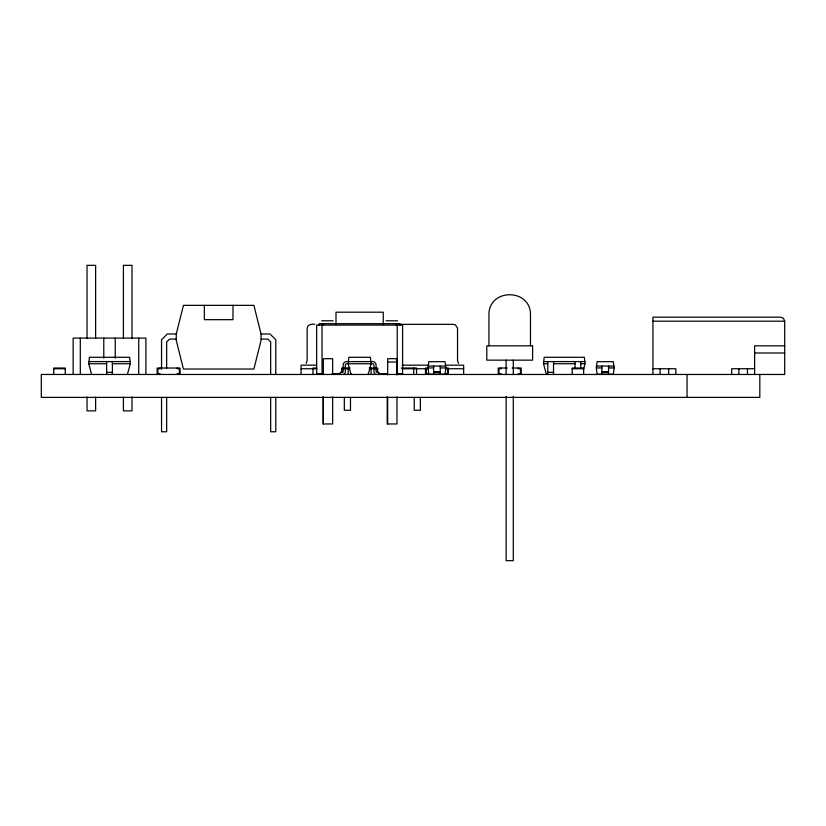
<?xml version="1.0" encoding="UTF-8"?>
<svg xmlns="http://www.w3.org/2000/svg" width="826" height="826" viewBox="0 0 826 826"><rect width="100%" height="100%" fill="white"/><g stroke="black" fill="none" stroke-linecap="round" stroke-linejoin="round"><path stroke-width="1.24" d="M445.792 367.942L445.049 374.199L428.797 374.199L428.054 367.942L428.797 361.674L445.049 361.674L445.792 367.942L440.248 367.942M614.09 367.942L613.346 374.199L597.084 374.199L596.341 367.942L597.084 361.674L613.346 361.674L614.09 367.942L608.545 367.942M91.614 374.467L88.754 363.729L89.435 357.286L129.599 357.286L130.291 363.729L127.421 374.467M546.368 374.467L543.508 363.729L544.189 357.286L584.354 357.286L585.045 363.729L583.455 369.697M176.268 333.993L183.424 305.352L253.892 305.352L261.057 333.993L261.057 340.384L253.892 369.026L183.424 369.026L176.268 340.384L176.268 333.993L167.275 333.993L161.545 339.723L161.545 369.325M306.198 363.337L307.158 360.497L307.158 328.634C307.096 324.752 311.774 323.555 314.871 324.339M321.665 320.798L333.126 320.798M386.124 320.798L397.585 320.798M652.932 321.19L784.7 321.19L784.7 374.467L41.3 374.467L41.3 397.389L759.817 397.389L759.817 374.467M398.999 324.339L453.257 324.339L455.405 324.917L457.521 328.077L457.552 360.497L458.523 363.337M261.057 333.993L270.05 333.993L275.781 339.723L275.781 374.467M176.268 339.094L169.506 339.094L166.645 341.954L166.645 368.22M261.057 339.094L267.82 339.094L270.68 341.954L270.68 374.467M784.7 345.826L754.623 345.826L754.623 374.467M754.623 352.991L784.7 352.991M88.754 361.582L130.291 361.582M543.508 361.582L585.045 361.582M387.673 362.036L396.976 362.036M88.754 363.729L106.657 363.729M112.388 363.729L130.291 363.729M543.508 363.729L547.803 363.729M553.534 363.729L575.02 363.729M580.75 363.729L585.045 363.729M316.503 365.164L301.077 365.164L301.077 374.467M402.21 365.164L427.837 365.164M445.741 365.164L463.644 365.164L463.644 374.467M428.054 366.063L445.792 366.063M596.341 366.063L614.09 366.063M428.054 367.942L433.598 367.942M596.341 367.942L601.886 367.942M316.781 368.024L312.961 368.024L312.961 374.467M350.079 368.024L341.727 368.055L341.727 372.64M369.181 368.024L377.534 368.055L377.534 372.64M401.426 368.024L416.562 368.024L416.562 374.467M428.353 368.024L425.483 368.024L425.483 374.467M445.534 368.024L448.404 368.024L448.404 374.467M507.247 368.024L498.243 368.024L498.243 374.467M512.161 368.024L521.165 368.024L521.165 374.467M53.762 368.747L65.223 368.747M301.077 368.747L316.781 368.747M342.005 368.747L348.417 368.747M370.193 368.747L377.874 368.747M402.21 368.747L428.353 368.747M445.534 368.747L463.644 368.747M572.181 368.747L583.641 368.747M652.932 368.747L675.844 368.747L675.844 374.467M754.623 368.747L731.702 368.747L731.702 374.467M433.598 371.752L440.248 371.752M601.886 371.752L608.545 371.752M106.657 372.32L112.388 372.32M433.598 372.32L440.248 372.32M547.803 372.32L553.534 372.32M601.886 372.32L608.545 372.32M331.876 373.786L340.488 373.786M378.762 373.786L387.373 373.786M784.7 321.19L783.523 318.351L780.694 317.184L652.932 317.184L652.932 374.467M747.458 368.747L747.458 374.467M738.867 368.747L738.867 374.467M687.056 374.467L687.056 397.389M668.688 368.747L668.688 374.467M660.088 368.747L660.088 374.467M608.545 366.063L608.545 374.199M601.886 366.063L601.886 374.199M583.641 374.467L583.641 368.024L572.181 368.024L572.181 374.467M580.75 361.582L580.75 368.561M575.02 361.582L575.02 368.561M553.534 361.582L553.534 374.467M547.803 361.582L547.803 374.467M530.478 345.826L530.478 315.026C530.973 287.985 488.434 287.985 488.94 315.026L488.94 345.826M518.294 368.024L518.294 368.747L520.442 368.747L520.442 373.755L518.294 373.755L518.294 374.467M513.287 360.146L513.287 374.612M513.287 396.428L513.287 560.668L506.121 560.668L506.121 396.428M506.121 360.146L506.121 374.612M501.114 368.024L501.114 368.747L498.966 368.747L498.966 373.755L501.114 373.755L501.114 374.467M447.682 368.747L447.682 373.755L445.534 373.755L445.534 374.467M440.248 366.063L440.248 374.199M433.598 366.063L433.598 374.199M428.353 374.467L428.353 373.755L426.206 373.755L426.206 368.747M420.382 397.44L420.382 410.274L414.229 410.274L414.229 397.44M413.702 368.024L413.702 374.467M400.073 325.093L400.073 323.678L319.177 323.678L319.177 325.093M397.223 325.093L397.223 373.786L402.592 373.786L402.592 325.093L316.657 325.093L316.657 373.786L322.026 373.786L322.026 325.093M396.976 374.932L396.976 358.701L387.673 358.701L387.673 374.932M396.976 396.862L396.976 423.955L387.198 423.955L387.198 396.862M395.788 323.678L395.788 325.093M387.673 396.862L387.673 423.955M383.254 324.628L383.254 312.197L335.996 312.197L335.996 324.628M378.969 374.467L378.969 372.32L376.129 372.103L376.078 364.689A3.583 3.583 0 0 0 372.991 361.602L346.27 361.602A3.583 3.583 0 0 0 343.182 364.689L343.141 372.051L340.291 372.32L340.291 374.467M371.091 368.024L371.091 374.467M368.22 373.755L368.22 374.467L371.091 363.729L370.399 357.286L348.851 357.286L348.169 363.729L351.029 374.467L351.029 373.755M350.492 397.44L350.492 410.274L344.328 410.274L344.328 397.44M348.169 368.024L348.169 374.467M332.661 374.095L332.661 358.701L323.348 358.701L323.348 374.095M332.661 396.945L332.661 423.955L323.111 423.955L323.111 396.945M323.462 323.678L323.462 325.093M323.348 396.945L323.348 423.955M275.781 397.389L275.781 431.761L270.68 431.761L270.68 397.389M232.984 305.352L232.984 319.672L204.342 319.672L204.342 305.352M180.089 374.467L180.089 368.024L157.177 368.024L157.177 374.467M177.229 368.024L177.229 368.747L179.376 368.747L179.376 373.755L177.229 373.755L177.229 374.467M166.645 397.389L166.645 431.761L161.545 431.761L161.545 397.389M160.037 368.024L160.037 368.747L157.89 368.747L157.89 373.755L160.037 373.755L160.037 374.467M145.903 374.467L145.903 338.092L73.142 338.092L73.142 374.467M138.737 338.092L138.737 374.467M132.005 338.092L132.005 265.332L123.415 265.332L123.415 338.092M132.005 397.048L132.005 410.852L123.415 410.852L123.415 397.048M115.248 338.092L115.248 358.164M112.388 361.582L112.388 374.467M106.657 361.582L106.657 374.467M103.787 338.092L103.787 358.164M95.63 338.092L95.63 265.332L87.029 265.332L87.029 338.092M95.63 397.048L95.63 410.852L87.029 410.852L87.029 397.048M80.298 338.092L80.298 374.467M65.223 374.467L65.223 368.024L53.762 368.024L53.762 374.467M376.46 374.467A2.509 2.509 0 0 1 373.951 371.968L373.951 365.164A1.435 1.435 0 0 0 372.516 363.729L346.734 363.729A1.435 1.435 0 0 0 345.309 365.164L345.309 371.968A2.509 2.509 0 0 1 342.8 374.467M532.605 345.826L486.803 345.826L486.803 360.146L532.605 360.146L532.605 345.826"/></g></svg>
